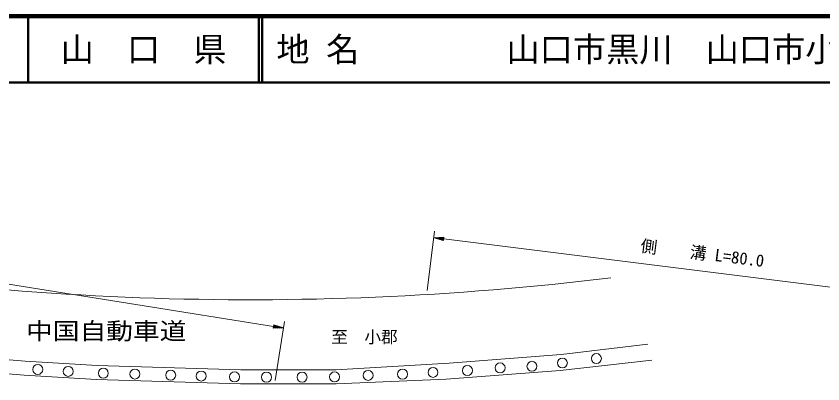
# Model space of a CAD drawing. Units: millimetres, scale not verified. Extents: x 40000 to 680000, y 20000 to 380000.
# Drawn here: x 331182 to 452676, y 324710 to 380000 of the extents above; entities that cross this region are included whole.
import ezdxf
from ezdxf.enums import TextEntityAlignment as Align

# ---------------------------------------------------------------- set-up
doc = ezdxf.new("R2010")
doc.units = ezdxf.units.MM
doc.header["$LTSCALE"] = 1000
for name, color, linetype, lineweight in [('M-BGD', 7, 'Continuous', 13), ('M-STR-HTXT', 7, 'Continuous', 13), ('M-TTL', 2, 'Continuous', 140), ('M-TTL-LINE', 7, 'Continuous', 50)]:
    doc.layers.add(name, color=color, linetype=linetype, lineweight=lineweight)
doc.layers.add('M-TTL-TXT', color=7, linetype='Continuous')
doc.styles.add('ＭＳ ゴシック', font='')
doc.styles.get('ＭＳ ゴシック').set_extended_font_data('MS Gothic')

msp = doc.modelspace()

# ---------------------------------------------------------------- linework, layer by layer
at = {"layer": 'M-BGD'}
for points in [[(239507, 344275), (252274, 340869), (265296, 337763), (279155, 334941), (296966, 332035), (311244, 330043), (322847, 328898), (332548, 328113), (343371, 327470), (364999, 326826), (379330, 326810), (396408, 327799), (413242, 329123), (426336, 330668)], [(238965, 342246), (251759, 338833), (264842, 335712), (278776, 332875), (296651, 329959), (310995, 327957), (322660, 326806), (332401, 326018), (343277, 325372), (364966, 324726), (379374, 324710), (395924, 325419), (413106, 326696), (426914, 328272)]]:
    msp.add_lwpolyline(points, dxfattribs=at)
for centre in [(418572, 328510), (408862, 327346), (413451, 327845), (334439, 326880), (339028, 326581), (344315, 326315), (349071, 326182), (389375, 326165), (393964, 326431), (399152, 326714), (404073, 327113), (354458, 326016), (359047, 325883), (364068, 325750), (368890, 325717), (374244, 325717), (379133, 325750), (384187, 325983)]:
    msp.add_circle(centre, 750, dxfattribs=at)
msp.add_arc((366402, 785999), 448646, 258.80124, 276.9588, dxfattribs=at)
at = {"layer": 'M-STR-HTXT'}
for p, q in [((255967, 351538), (369955, 333345)), ((393101, 338747), (394212, 347678)), ((394088, 346686), (395608, 346749)), ((394088, 346686), (395546, 346252)), ((394088, 346686), (395577, 346501)), ((395571, 346451), (394380, 346599)), ((395583, 346550), (394392, 346698)), ((394672, 346512), (395565, 346401)), ((394696, 346711), (395589, 346600)), ((395558, 346352), (394963, 346426)), ((395595, 346649), (395000, 346723)), ((395255, 346339), (395552, 346302)), ((395304, 346736), (395602, 346699)), ((395546, 346252), (395608, 346749)), ((395577, 346501), (472825, 336896)), ((369994, 333592), (369916, 333098)), ((371436, 333109), (369916, 333098)), ((370220, 333100), (369924, 333147)), ((369931, 333197), (370524, 333102)), ((370828, 333104), (369939, 333246)), ((369947, 333296), (371132, 333106)), ((371436, 333109), (369955, 333345)), ((369963, 333394), (371148, 333205)), ((370860, 333302), (369971, 333444)), ((369979, 333493), (370571, 333399)), ((370283, 333495), (369987, 333542)), ((371436, 333109), (369994, 333592)), ((370175, 325209), (371594, 334096))]:
    msp.add_line(p, q, dxfattribs=at)
at = {"layer": 'M-TTL'}
msp.add_line((680000, 380000), (40000, 380000), dxfattribs=at)
at = {"layer": 'M-TTL-LINE'}
for p, q in [((333000, 380000), (333000, 370000)), ((367750, 380000), (367750, 370000)), ((368250, 380000), (368250, 370000)), ((40000, 370000), (680000, 370000))]:
    msp.add_line(p, q, dxfattribs=at)

# ---------------------------------------------------------------- texts
at = {"layer": 'M-BGD', "style": 'ＭＳ ゴシック', "width": 1.15}
msp.add_text('中国自動車道', height=2566, dxfattribs=at).set_placement((344748, 330595), align=Align.BOTTOM_CENTER)
at = {"layer": 'M-BGD', "style": 'ＭＳ ゴシック'}
msp.add_text('至\u3000小郡', height=1833, dxfattribs=at).set_placement((383637, 330293), align=Align.BOTTOM_CENTER)
at = {"layer": 'M-STR-HTXT', "style": 'ＭＳ ゴシック'}
msp.add_text('側\u3000\u3000溝 L=80.0', height=1833, rotation=352.913, dxfattribs=at).set_placement((434349, 342889), align=Align.BOTTOM_CENTER)
at = {"layer": 'M-TTL-TXT', "style": 'ＭＳ ゴシック'}
msp.add_text('山\u3000口\u3000県', height=3666, dxfattribs=at).set_placement((350375, 375000), align=Align.MIDDLE_CENTER)
for s, p in [('地 名', (370380, 375000)), ('山口市黒川\u3000山口市小郡上郷', (405024, 375000))]:
    msp.add_text(s, height=3666, dxfattribs=at).set_placement(p, align=Align.MIDDLE_LEFT)

doc.saveas('drawing.dxf')
